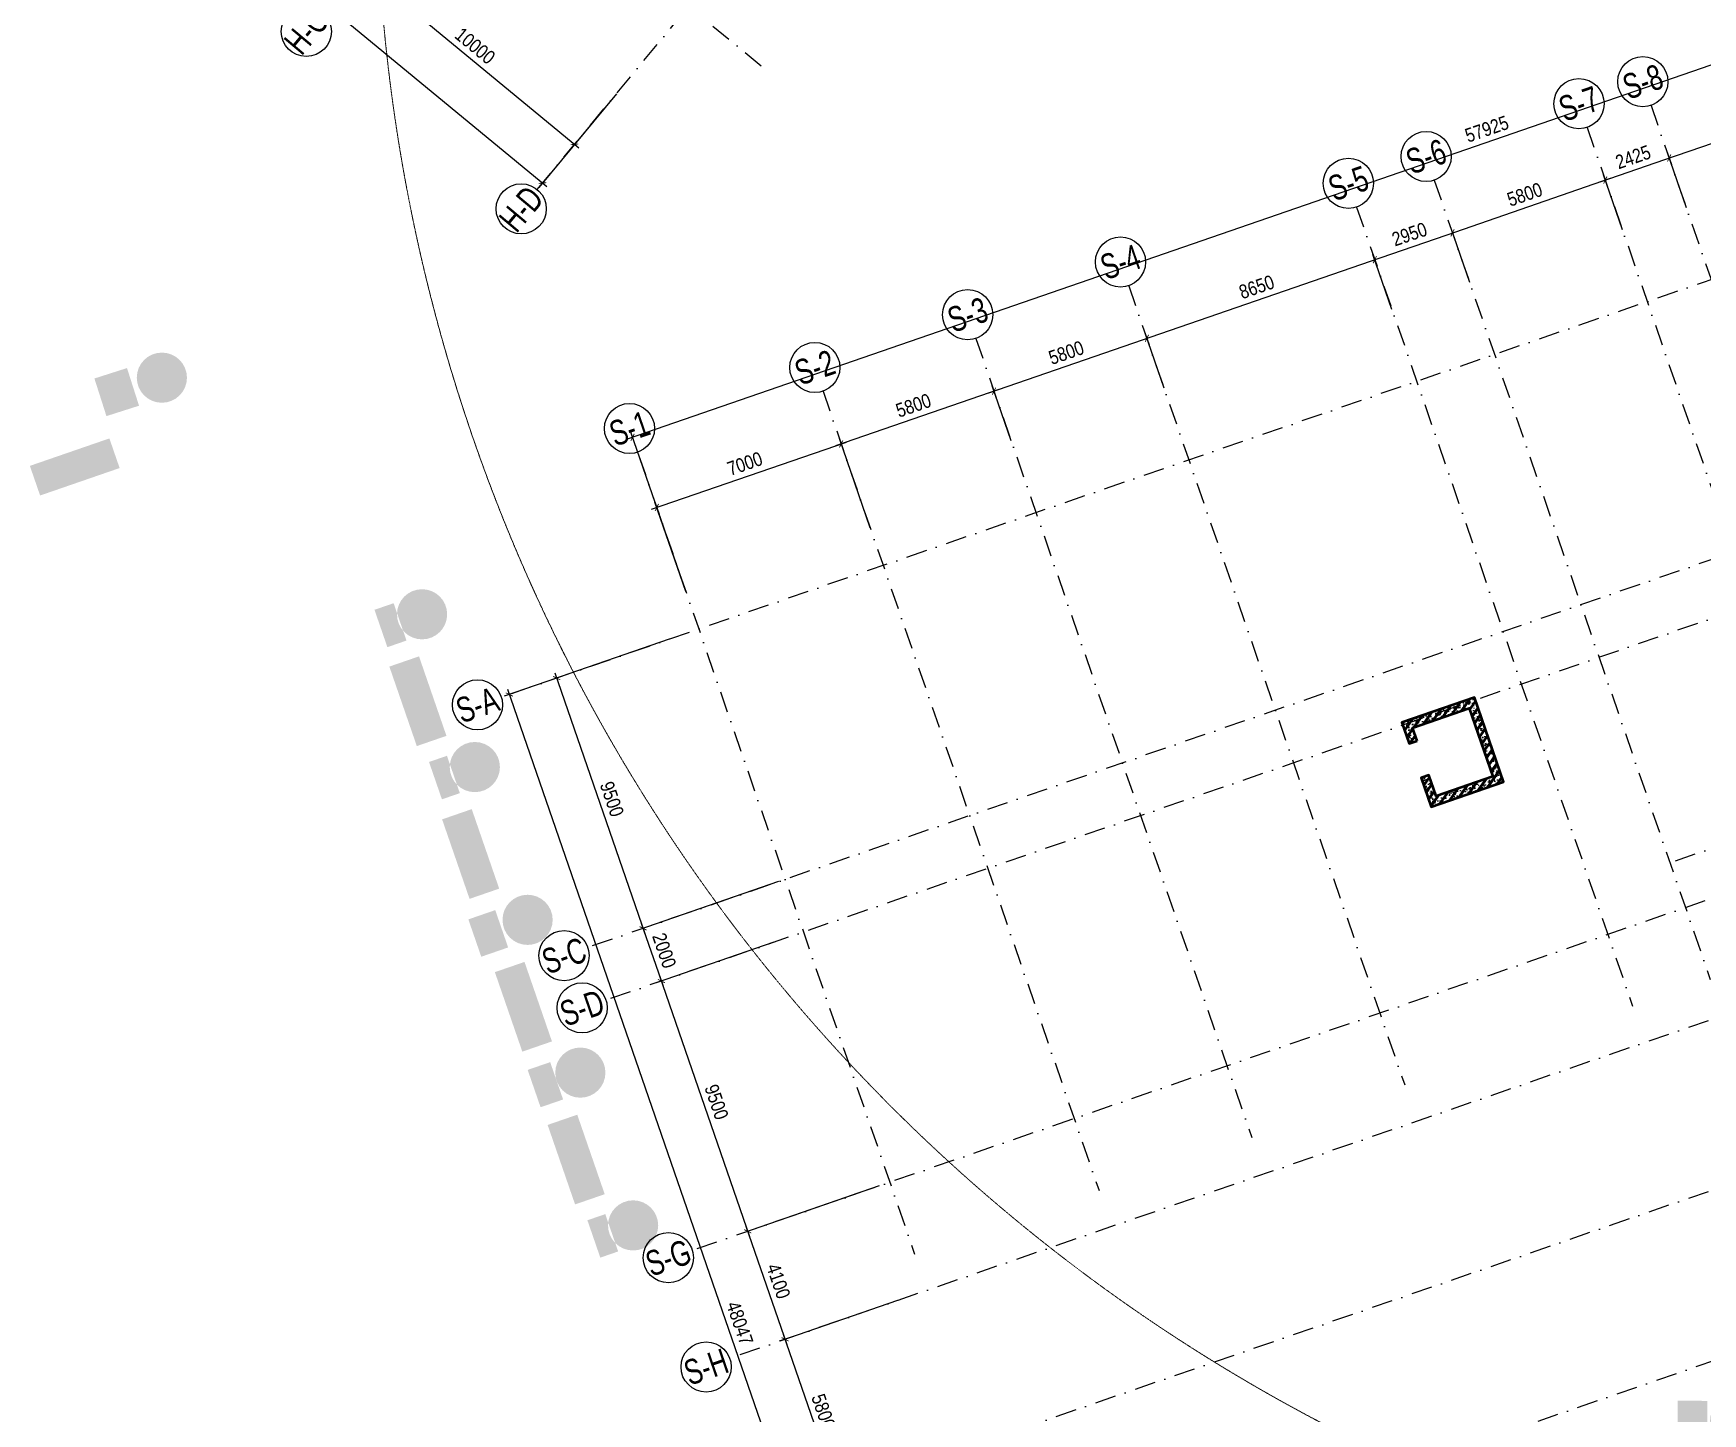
# Model space of a CAD drawing. Header units: millimetres. Extents: x -185400 to 12385, y -14070 to 168686.
# Drawn here: x -130431 to -70547, y 13994 to 63525 of the extents above; entities that cross this region are included whole.
import ezdxf
from ezdxf.enums import TextEntityAlignment as Align

# ---------------------------------------------------------------- set-up
doc = ezdxf.new("R2010")
doc.units = ezdxf.units.MM
doc.header["$MEASUREMENT"] = 0
doc.linetypes.add('DASHDOT', pattern=[1, 0.5, -0.25, 0, -0.25])
doc.linetypes.add('HIDDEN', pattern=[0.375, 0.25, -0.125])
for name, color, linetype in [('$AUDIT-BAD-LAYER', 7, 'Continuous'), ('KT-Hatch', 251, 'Continuous'), ('KT-Kich thuoc', 9, 'Continuous'), ('KT-Luoi truc South Tower', 8, 'DASHDOT'), ('ST_MBDV Cot vach 220805$0$AUDIT_I_220805193045-1', 50, 'Continuous')]:
    doc.layers.add(name, color=color, linetype=linetype)
doc.layers.add('KT-Chi gioi XD', color=7, linetype='HIDDEN', true_color=0x0066cc)
doc.layers.add('ST_MBDV Cot vach 220805$0$KT-Net cot vach', color=6, linetype='Continuous', lineweight=50)
doc.styles.add('Arial Narrow', font='ARIALN.TTF')
doc.styles.add('ST_MBDV Cot vach 220805$0$HBA-Text', font='GOTHIC.TTF')
doc.dimstyles.new('ccu12-200', dxfattribs={"dimscale": 200, "dimtxt": 2.5, "dimasz": 1, "dimexe": 1, "dimexo": 2, "dimgap": 1, "dimtad": 1, "dimdec": 0, "dimdsep": 46, "dimtxsty": 'Arial Narrow', "dimblk": 'ARCHTICK', "dimcen": -1, "dimdle": 1, "dimclrd": 256, "dimclre": 256, "dimclrt": 3, "dimadec": 0, "dimazin": 2, "dimtfac": 0.1, "dimtdec": 0, "dimtmove": 0, "dimatfit": 1, "dimldrblk": 'ARCHTICK', "dimfxl": 1, "dimtvp": 0.833333, "dimtolj": 1, "dimtzin": 12, "dimarcsym": 0})

# ---------------------------------------------------------------- blocks, each defined once
blk = doc.blocks.new('_ARCHTICK')
at = {"color": 0, "linetype": 'ByBlock', "const_width": 0.15}
blk.add_lwpolyline([(-0.5, -0.5), (0.5, 0.5)], dxfattribs=at)
blk = doc.blocks.new('*D125')
at = {"layer": 'Defpoints', "color": 0, "transparency": 16777216}
for p in [(-107244, 41911, 0), (-103322, 33214, 0), (-108556, 31407)]:
    blk.add_point(p, dxfattribs=at)
at = {"layer": 'KT-Kich thuoc', "lineweight": -2, "transparency": 16777216}
for p, q in [((-107622, 41780), (-111846, 40322)), ((-111722, 40576), (-108491, 31218)), ((-103700, 33084), (-108746, 31342))]:
    blk.add_line(p, q, dxfattribs=at)
at = {"layer": 'KT-Kich thuoc', "lineweight": -2, "transparency": 16777216, "xscale": 200, "yscale": 200, "zscale": 200}
for p, rotation in [((-111657, 40387), 109.0471379636342), ((-108556, 31407), 289.0471379636342)]:
    blk.add_blockref('_ARCHTICK', p, dxfattribs=dict(at, rotation=rotation))
at = {"layer": 'KT-Kich thuoc', "color": 3, "transparency": 16777216, "insert": (-109676, 36046), "char_height": 500, "attachment_point": 5, "rotation": 289.04714, "style": 'Arial Narrow'}
blk.add_mtext('\\A1;9500', dxfattribs=at)
blk = doc.blocks.new('*D126')
at = {"layer": 'Defpoints', "color": 0, "transparency": 16777216}
for p in [(-103491, 31041, 0), (-99707, 22296), (-104803, 20537)]:
    blk.add_point(p, dxfattribs=at)
at = {"layer": 'KT-Kich thuoc', "lineweight": -2, "transparency": 16777216}
for p, q in [((-103869, 30910), (-108093, 29452)), ((-107969, 29706), (-104738, 20348)), ((-100085, 22166), (-104993, 20472))]:
    blk.add_line(p, q, dxfattribs=at)
at = {"layer": 'KT-Kich thuoc', "lineweight": -2, "transparency": 16777216, "xscale": 200, "yscale": 200, "zscale": 200}
for p, rotation in [((-107904, 29517), 109.0471379636342), ((-104803, 20537), 289.0471379636342)]:
    blk.add_blockref('_ARCHTICK', p, dxfattribs=dict(at, rotation=rotation))
at = {"layer": 'KT-Kich thuoc', "color": 3, "transparency": 16777216, "insert": (-105923, 25176), "char_height": 500, "attachment_point": 5, "rotation": 289.04714, "style": 'Arial Narrow'}
blk.add_mtext('\\A1;9500', dxfattribs=at)
blk = doc.blocks.new('*D127')
at = {"layer": 'Defpoints', "color": 0, "transparency": 16777216}
for p in [(-104143, 32931, 0), (-103491, 31041, 0), (-107904, 29517)]:
    blk.add_point(p, dxfattribs=at)
at = {"layer": 'KT-Kich thuoc', "lineweight": -2, "transparency": 16777216}
for p, q in [((-104522, 32800), (-108746, 31342)), ((-108622, 31596), (-107839, 29328)), ((-103869, 30910), (-108093, 29452))]:
    blk.add_line(p, q, dxfattribs=at)
at = {"layer": 'KT-Kich thuoc', "lineweight": -2, "transparency": 16777216, "xscale": 200, "yscale": 200, "zscale": 200}
for p, rotation in [((-108557, 31407), 109.0471379636342), ((-107904, 29517), 289.0471379636342)]:
    blk.add_blockref('_ARCHTICK', p, dxfattribs=dict(at, rotation=rotation))
at = {"layer": 'KT-Kich thuoc', "color": 3, "transparency": 16777216, "insert": (-107800, 30611), "char_height": 500, "attachment_point": 5, "rotation": 289.04714, "style": 'Arial Narrow'}
blk.add_mtext('\\A1;2000', dxfattribs=at)
blk = doc.blocks.new('ST_MBDV Cot vach 220805$0$GRID-SYM-flat-103')
at = {"layer": 'ST_MBDV Cot vach 220805$0$AUDIT_I_220805193045-1'}
blk.add_circle((0, 0, 0), 900, dxfattribs=at)
at = {"layer": 'ST_MBDV Cot vach 220805$0$AUDIT_I_220805193045-1', "style": 'ST_MBDV Cot vach 220805$0$HBA-Text'}
blk.add_attdef('GRID', text='', height=900, rotation=19.04714, dxfattribs=at).set_placement((0, 0, 0), align=Align.MIDDLE_CENTER)
blk = doc.blocks.new('*D133')
at = {"layer": 'Defpoints', "color": 0, "transparency": 16777216}
for p in [(-110864, 40661, 0), (-91942, -3636), (-97678, -5616)]:
    blk.add_point(p, dxfattribs=at)
at = {"layer": 'KT-Kich thuoc', "lineweight": -2, "transparency": 16777216}
for p, q in [((-111242, 40531), (-113547, 39735)), ((-113424, 39989), (-97613, -5805)), ((-92320, -3766), (-97868, -5681))]:
    blk.add_line(p, q, dxfattribs=at)
at = {"layer": 'KT-Kich thuoc', "lineweight": -2, "transparency": 16777216, "xscale": 200, "yscale": 200, "zscale": 200}
for p, rotation in [((-113358, 39800), 109.0471379636342), ((-97678, -5616), 289.0471379636342)]:
    blk.add_blockref('_ARCHTICK', p, dxfattribs=dict(at, rotation=rotation))
at = {"layer": 'KT-Kich thuoc', "color": 3, "transparency": 16777216, "insert": (-105088, 17240), "char_height": 500, "attachment_point": 5, "rotation": 289.04714, "style": 'Arial Narrow'}
blk.add_mtext('\\A1;48047', dxfattribs=at)
blk = doc.blocks.new('*D134')
at = {"layer": 'Defpoints', "color": 0, "transparency": 16777216}
for p in [(-100390, 22061, 0), (-99052, 18185, 0), (-103465, 16661)]:
    blk.add_point(p, dxfattribs=at)
at = {"layer": 'KT-Kich thuoc', "lineweight": -2, "transparency": 16777216}
for p, q in [((-100769, 21930), (-104993, 20472)), ((-104869, 20726), (-103400, 16472)), ((-99431, 18054), (-103655, 16596))]:
    blk.add_line(p, q, dxfattribs=at)
at = {"layer": 'KT-Kich thuoc', "lineweight": -2, "transparency": 16777216, "xscale": 200, "yscale": 200, "zscale": 200}
for p, rotation in [((-104803, 20537), 109.0471379636342), ((-103465, 16661), 289.0471379636342)]:
    blk.add_blockref('_ARCHTICK', p, dxfattribs=dict(at, rotation=rotation))
at = {"layer": 'KT-Kich thuoc', "color": 3, "transparency": 16777216, "insert": (-103704, 18748), "char_height": 500, "attachment_point": 5, "rotation": 289.04714, "style": 'Arial Narrow'}
blk.add_mtext('\\A1;4100', dxfattribs=at)
blk = doc.blocks.new('*D135')
at = {"layer": 'Defpoints', "color": 0, "transparency": 16777216}
for p in [(-99052, 18185, 0), (-97162, 12702, 0), (-101573, 11179)]:
    blk.add_point(p, dxfattribs=at)
at = {"layer": 'KT-Kich thuoc', "lineweight": -2, "transparency": 16777216}
for p, q in [((-99431, 18055), (-103655, 16596)), ((-103531, 16851), (-101507, 10990)), ((-97540, 12571), (-101762, 11114))]:
    blk.add_line(p, q, dxfattribs=at)
at = {"layer": 'KT-Kich thuoc', "lineweight": -2, "transparency": 16777216, "xscale": 200, "yscale": 200, "zscale": 200}
for p, rotation in [((-103466, 16662), 109.0471379636342), ((-101573, 11179), 289.0471379636342)]:
    blk.add_blockref('_ARCHTICK', p, dxfattribs=dict(at, rotation=rotation))
at = {"layer": 'KT-Kich thuoc', "color": 3, "transparency": 16777216, "insert": (-102089, 14069), "char_height": 500, "attachment_point": 5, "rotation": 289.04714, "style": 'Arial Narrow'}
blk.add_mtext('\\A1;5800', dxfattribs=at)
blk = doc.blocks.new('*D140')
at = {"layer": 'Defpoints', "color": 0, "transparency": 16777216}
for p in [(-52359, 62652), (-108936, 49029), (-107112, 43748, 0)]:
    blk.add_point(p, dxfattribs=at)
at = {"layer": 'KT-Kich thuoc', "lineweight": -2, "transparency": 16777216}
for p, q in [((-53994, 67999), (-109125, 48964)), ((-52489, 63030), (-54248, 68123)), ((-107243, 44126), (-109001, 49218))]:
    blk.add_line(p, q, dxfattribs=at)
at = {"layer": 'KT-Kich thuoc', "lineweight": -2, "transparency": 16777216, "xscale": 200, "yscale": 200, "zscale": 200}
for p, rotation in [((-54183, 67933), 19.04771637789532), ((-108936, 49029), 199.0477163778953)]:
    blk.add_blockref('_ARCHTICK', p, dxfattribs=dict(at, rotation=rotation))
at = {"layer": 'KT-Kich thuoc', "color": 3, "transparency": 16777216, "insert": (-78288, 60092), "char_height": 500, "attachment_point": 5, "rotation": 19.04772, "style": 'Arial Narrow'}
blk.add_mtext('\\A1;57925', dxfattribs=at)
blk = doc.blocks.new('*D141')
at = {"layer": 'Defpoints', "color": 0, "transparency": 16777216}
for p in [(-101450, 48795), (-100280, 45407), (-106897, 43123)]:
    blk.add_point(p, dxfattribs=at)
at = {"layer": 'KT-Kich thuoc', "lineweight": -2, "transparency": 16777216}
for p, q in [((-108255, 46446), (-101261, 48860)), ((-100410, 45785), (-101515, 48984)), ((-107027, 43501), (-108132, 46700))]:
    blk.add_line(p, q, dxfattribs=at)
at = {"layer": 'KT-Kich thuoc', "lineweight": -2, "transparency": 16777216, "xscale": 200, "yscale": 200, "zscale": 200}
for p, rotation in [((-101450, 48795), 19.04713796496646), ((-108066, 46511), 199.0471379649665)]:
    blk.add_blockref('_ARCHTICK', p, dxfattribs=dict(at, rotation=rotation))
at = {"layer": 'KT-Kich thuoc', "color": 3, "transparency": 16777216, "insert": (-104907, 48083), "char_height": 500, "attachment_point": 5, "rotation": 19.04714, "style": 'Arial Narrow'}
blk.add_mtext('\\A1;7000', dxfattribs=at)
blk = doc.blocks.new('*D142')
at = {"layer": 'Defpoints', "color": 0, "transparency": 16777216}
for p in [(-95967, 50688), (-95220, 48523), (-100280, 45407)]:
    blk.add_point(p, dxfattribs=at)
at = {"layer": 'KT-Kich thuoc', "lineweight": -2, "transparency": 16777216}
for p, q in [((-101639, 48730), (-95778, 50753)), ((-95350, 48901), (-96033, 50877)), ((-100410, 45785), (-101515, 48984))]:
    blk.add_line(p, q, dxfattribs=at)
at = {"layer": 'KT-Kich thuoc', "lineweight": -2, "transparency": 16777216, "xscale": 200, "yscale": 200, "zscale": 200}
for p, rotation in [((-95967, 50688), 19.04713796496646), ((-101450, 48795), 199.0471379649665)]:
    blk.add_blockref('_ARCHTICK', p, dxfattribs=dict(at, rotation=rotation))
at = {"layer": 'KT-Kich thuoc', "color": 3, "transparency": 16777216, "insert": (-98857, 50172), "char_height": 500, "attachment_point": 5, "rotation": 19.04714, "style": 'Arial Narrow'}
blk.add_mtext('\\A1;5800', dxfattribs=at)
blk = doc.blocks.new('*D143')
at = {"layer": 'Defpoints', "color": 0, "transparency": 16777216}
for p in [(-90485, 52581), (-89737, 50415), (-95220, 48523)]:
    blk.add_point(p, dxfattribs=at)
at = {"layer": 'KT-Kich thuoc', "lineweight": -2, "transparency": 16777216}
for p, q in [((-89868, 50794), (-90550, 52770)), ((-96156, 50623), (-90296, 52646)), ((-95350, 48901), (-96033, 50877))]:
    blk.add_line(p, q, dxfattribs=at)
at = {"layer": 'KT-Kich thuoc', "lineweight": -2, "transparency": 16777216, "xscale": 200, "yscale": 200, "zscale": 200}
for p, rotation in [((-90485, 52581), 19.04713796496646), ((-95967, 50688), 199.0471379649665)]:
    blk.add_blockref('_ARCHTICK', p, dxfattribs=dict(at, rotation=rotation))
at = {"layer": 'KT-Kich thuoc', "color": 3, "transparency": 16777216, "insert": (-93375, 52065), "char_height": 500, "attachment_point": 5, "rotation": 19.04714, "style": 'Arial Narrow'}
blk.add_mtext('\\A1;5800', dxfattribs=at)
blk = doc.blocks.new('*D144')
at = {"layer": 'Defpoints', "color": 0, "transparency": 16777216}
for p in [(-82308, 55404), (-81561, 53238), (-89737, 50415)]:
    blk.add_point(p, dxfattribs=at)
at = {"layer": 'KT-Kich thuoc', "lineweight": -2, "transparency": 16777216}
for p, q in [((-90674, 52516), (-82119, 55469)), ((-81691, 53616), (-82374, 55593)), ((-89868, 50794), (-90550, 52770))]:
    blk.add_line(p, q, dxfattribs=at)
at = {"layer": 'KT-Kich thuoc', "lineweight": -2, "transparency": 16777216, "xscale": 200, "yscale": 200, "zscale": 200}
for p, rotation in [((-82308, 55404), 19.04713796496646), ((-90485, 52581), 199.0471379649665)]:
    blk.add_blockref('_ARCHTICK', p, dxfattribs=dict(at, rotation=rotation))
at = {"layer": 'KT-Kich thuoc', "color": 3, "transparency": 16777216, "insert": (-86545, 54423), "char_height": 500, "attachment_point": 5, "rotation": 19.04714, "style": 'Arial Narrow'}
blk.add_mtext('\\A1;8650', dxfattribs=at)
blk = doc.blocks.new('*D145')
at = {"layer": 'Defpoints', "color": 0, "transparency": 16777216}
for p in [(-79520, 56366), (-78772, 54201), (-81561, 53238)]:
    blk.add_point(p, dxfattribs=at)
at = {"layer": 'KT-Kich thuoc', "lineweight": -2, "transparency": 16777216}
for p, q in [((-82497, 55338), (-79331, 56432)), ((-78903, 54579), (-79585, 56556)), ((-81691, 53616), (-82374, 55593))]:
    blk.add_line(p, q, dxfattribs=at)
at = {"layer": 'KT-Kich thuoc', "lineweight": -2, "transparency": 16777216, "xscale": 200, "yscale": 200, "zscale": 200}
for p, rotation in [((-79520, 56366), 19.04713796496646), ((-82308, 55404), 199.0471379649665)]:
    blk.add_blockref('_ARCHTICK', p, dxfattribs=dict(at, rotation=rotation))
at = {"layer": 'KT-Kich thuoc', "color": 3, "transparency": 16777216, "insert": (-81063, 56315), "char_height": 500, "attachment_point": 5, "rotation": 19.04714, "style": 'Arial Narrow'}
blk.add_mtext('\\A1;2950', dxfattribs=at)
blk = doc.blocks.new('*D146')
at = {"layer": 'Defpoints', "color": 0, "transparency": 16777216}
for p in [(-74037, 58259), (-73290, 56094), (-78772, 54201)]:
    blk.add_point(p, dxfattribs=at)
at = {"layer": 'KT-Kich thuoc', "lineweight": -2, "transparency": 16777216}
for p, q in [((-79709, 56301), (-73848, 58325)), ((-73420, 56472), (-74103, 58448)), ((-78903, 54579), (-79585, 56556))]:
    blk.add_line(p, q, dxfattribs=at)
at = {"layer": 'KT-Kich thuoc', "lineweight": -2, "transparency": 16777216, "xscale": 200, "yscale": 200, "zscale": 200}
for p, rotation in [((-74037, 58259), 19.04713796496646), ((-79520, 56366), 199.0471379649665)]:
    blk.add_blockref('_ARCHTICK', p, dxfattribs=dict(at, rotation=rotation))
at = {"layer": 'KT-Kich thuoc', "color": 3, "transparency": 16777216, "insert": (-76927, 57743), "char_height": 500, "attachment_point": 5, "rotation": 19.04714, "style": 'Arial Narrow'}
blk.add_mtext('\\A1;5800', dxfattribs=at)
blk = doc.blocks.new('*D147')
at = {"layer": 'Defpoints', "color": 0, "transparency": 16777216}
for p in [(-71745, 59051), (-70998, 56885), (-73290, 56094)]:
    blk.add_point(p, dxfattribs=at)
at = {"layer": 'KT-Kich thuoc', "lineweight": -2, "transparency": 16777216}
for p, q in [((-74226, 58194), (-71556, 59116)), ((-71128, 57263), (-71810, 59240)), ((-73420, 56472), (-74103, 58448))]:
    blk.add_line(p, q, dxfattribs=at)
at = {"layer": 'KT-Kich thuoc', "lineweight": -2, "transparency": 16777216, "xscale": 200, "yscale": 200, "zscale": 200}
for p, rotation in [((-71745, 59051), 19.04713796496646), ((-74037, 58259), 199.0471379649665)]:
    blk.add_blockref('_ARCHTICK', p, dxfattribs=dict(at, rotation=rotation))
at = {"layer": 'KT-Kich thuoc', "color": 3, "transparency": 16777216, "insert": (-73040, 59085), "char_height": 500, "attachment_point": 5, "rotation": 19.04714, "style": 'Arial Narrow'}
blk.add_mtext('\\A1;2425', dxfattribs=at)
blk = doc.blocks.new('*D148')
at = {"layer": 'Defpoints', "color": 0, "transparency": 16777216}
for p in [(-62765, 62151), (-62018, 59985), (-70998, 56885)]:
    blk.add_point(p, dxfattribs=at)
at = {"layer": 'KT-Kich thuoc', "lineweight": -2, "transparency": 16777216}
for p, q in [((-62148, 60364), (-62831, 62340)), ((-71934, 58985), (-62576, 62216)), ((-71128, 57263), (-71810, 59240))]:
    blk.add_line(p, q, dxfattribs=at)
at = {"layer": 'KT-Kich thuoc', "lineweight": -2, "transparency": 16777216, "xscale": 200, "yscale": 200, "zscale": 200}
for p, rotation in [((-62765, 62151), 19.04713796496646), ((-71745, 59051), 199.0471379649665)]:
    blk.add_blockref('_ARCHTICK', p, dxfattribs=dict(at, rotation=rotation))
at = {"layer": 'KT-Kich thuoc', "color": 3, "transparency": 16777216, "insert": (-67404, 61031), "char_height": 500, "attachment_point": 5, "rotation": 19.04714, "style": 'Arial Narrow'}
blk.add_mtext('\\A1;9500', dxfattribs=at)
blk = doc.blocks.new('*D96')
at = {"layer": 'Defpoints', "color": 0, "transparency": 16777216}
for p in [(-116973, 68037), (-109262, 61669), (-111019, 59542)]:
    blk.add_point(p, dxfattribs=at)
at = {"layer": 'KT-Kich thuoc', "lineweight": -2, "transparency": 16777216}
for p, q in [((-117228, 67728), (-118857, 65755)), ((-118884, 66037), (-110865, 59414)), ((-109517, 61360), (-111147, 59387))]:
    blk.add_line(p, q, dxfattribs=at)
at = {"layer": 'KT-Kich thuoc', "lineweight": -2, "transparency": 16777216, "xscale": 200, "yscale": 200, "zscale": 200}
for p, rotation in [((-118730, 65909), 140.4488267454906), ((-111019, 59542), 320.4488267454906)]:
    blk.add_blockref('_ARCHTICK', p, dxfattribs=dict(at, rotation=rotation))
at = {"layer": 'KT-Kich thuoc', "color": 3, "transparency": 16777216, "insert": (-114585, 63076), "char_height": 500, "attachment_point": 5, "rotation": 320.44883, "style": 'Arial Narrow'}
blk.add_mtext('\\A1;10000', dxfattribs=at)
blk = doc.blocks.new('*D121')
at = {"layer": 'Defpoints', "color": 0, "transparency": 16777216}
for p in [(-126226, 75678), (-109262, 61669), (-112165, 58154)]:
    blk.add_point(p, dxfattribs=at)
at = {"layer": 'KT-Kich thuoc', "lineweight": -2, "transparency": 16777216}
for p, q in [((-126480, 75369), (-129256, 72008)), ((-129283, 72290), (-112011, 58026)), ((-109517, 61360), (-112293, 57999))]:
    blk.add_line(p, q, dxfattribs=at)
at = {"layer": 'KT-Kich thuoc', "lineweight": -2, "transparency": 16777216, "xscale": 200, "yscale": 200, "zscale": 200}
for p, rotation in [((-129129, 72163), 140.4488267378724), ((-112165, 58154), 320.4488267378724)]:
    blk.add_blockref('_ARCHTICK', p, dxfattribs=dict(at, rotation=rotation))
at = {"layer": 'KT-Kich thuoc', "color": 3, "transparency": 16777216, "insert": (-120357, 65509), "char_height": 500, "attachment_point": 5, "rotation": 320.44883, "style": 'Arial Narrow'}
blk.add_mtext('\\A1;22000', dxfattribs=at)
blk = doc.blocks.new('Asix South Tower')
at = {"layer": 'KT-Luoi truc South Tower', "ltscale": 1500}
for p, q in [((-45928.1, 63080), (-113358.3, 39799.9)), ((-72397.8, 60940.8), (-54303.1, 8530.3)), ((-74690, 60149.4), (-64788, 31468.5)), ((-80172.4, 58256.6), (-70270.4, 29575.7)), ((-82960.9, 57293.9), (-73058.9, 28613)), ((-91137.3, 54471), (-81235.3, 25790.1)), ((-96619.8, 52578.2), (-86717.8, 23897.3)), ((-102102.2, 50685.3), (-92200.2, 22004.5)), ((-108719, 48400.9), (-98817, 19720.1)), ((-67132.6, 45709), (-110541.5, 30722.1)), ((-39629.6, 44836.7), (-71714.8, 33759.3)), ((-66479.9, 43818.5), (-109888.9, 28831.6)), ((-37736.8, 39354.3), (-105450.5, 15976.2)), ((-63379.6, 34838.6), (-106788.6, 19851.7)), ((-37735.1, 33218.9), (-103274.2, 10591.7)), ((-47391.3, 23749.2), (-101381.4, 5109.2))]:
    blk.add_line(p, q, dxfattribs=at)
at = {"layer": 'KT-Kich thuoc'}
ref = blk.add_blockref('ST_MBDV Cot vach 220805$0$GRID-SYM-flat-103', (-72691.5, 61791.5), dxfattribs=at)
ref.add_attrib('GRID', 'S-8', dxfattribs={"layer": 'ST_MBDV Cot vach 220805$0$AUDIT_I_220805193045-1', "height": 900, "rotation": 19, "style": 'ST_MBDV Cot vach 220805$0$HBA-Text', "width": 0.75}).set_placement((-72691.5, 61791.5, 0), align=Align.MIDDLE_CENTER)
ref = blk.add_blockref('ST_MBDV Cot vach 220805$0$GRID-SYM-flat-103', (-74983.7, 61000.1), dxfattribs=at)
ref.add_attrib('GRID', 'S-7', dxfattribs={"layer": 'ST_MBDV Cot vach 220805$0$AUDIT_I_220805193045-1', "height": 900, "rotation": 19, "style": 'ST_MBDV Cot vach 220805$0$HBA-Text', "width": 0.75}).set_placement((-74983.7, 61000.1, 0), align=Align.MIDDLE_CENTER)
ref = blk.add_blockref('ST_MBDV Cot vach 220805$0$GRID-SYM-flat-103', (-80466.2, 59107.3), dxfattribs=at)
ref.add_attrib('GRID', 'S-6', dxfattribs={"layer": 'ST_MBDV Cot vach 220805$0$AUDIT_I_220805193045-1', "height": 900, "rotation": 19, "style": 'ST_MBDV Cot vach 220805$0$HBA-Text', "width": 0.75}).set_placement((-80466.2, 59107.3, 0), align=Align.MIDDLE_CENTER)
ref = blk.add_blockref('ST_MBDV Cot vach 220805$0$GRID-SYM-flat-103', (-83254.6, 58144.6), dxfattribs=at)
ref.add_attrib('GRID', 'S-5', dxfattribs={"layer": 'ST_MBDV Cot vach 220805$0$AUDIT_I_220805193045-1', "height": 900, "rotation": 19, "style": 'ST_MBDV Cot vach 220805$0$HBA-Text', "width": 0.75}).set_placement((-83254.6, 58144.6, 0), align=Align.MIDDLE_CENTER)
ref = blk.add_blockref('ST_MBDV Cot vach 220805$0$GRID-SYM-flat-103', (-91431.1, 55321.7), dxfattribs=at)
ref.add_attrib('GRID', 'S-4', dxfattribs={"layer": 'ST_MBDV Cot vach 220805$0$AUDIT_I_220805193045-1', "height": 900, "rotation": 19, "style": 'ST_MBDV Cot vach 220805$0$HBA-Text', "width": 0.75}).set_placement((-91431.1, 55321.7, 0), align=Align.MIDDLE_CENTER)
ref = blk.add_blockref('ST_MBDV Cot vach 220805$0$GRID-SYM-flat-103', (-96913.5, 53428.9), dxfattribs=at)
ref.add_attrib('GRID', 'S-3', dxfattribs={"layer": 'ST_MBDV Cot vach 220805$0$AUDIT_I_220805193045-1', "height": 900, "rotation": 19, "style": 'ST_MBDV Cot vach 220805$0$HBA-Text', "width": 0.75}).set_placement((-96913.5, 53428.9, 0), align=Align.MIDDLE_CENTER)
ref = blk.add_blockref('ST_MBDV Cot vach 220805$0$GRID-SYM-flat-103', (-102396, 51536.1), dxfattribs=at)
ref.add_attrib('GRID', 'S-2', dxfattribs={"layer": 'ST_MBDV Cot vach 220805$0$AUDIT_I_220805193045-1', "height": 900, "rotation": 19.047138, "style": 'ST_MBDV Cot vach 220805$0$HBA-Text', "width": 0.75}).set_placement((-102396, 51536.1, 0), align=Align.MIDDLE_CENTER)
ref = blk.add_blockref('ST_MBDV Cot vach 220805$0$GRID-SYM-flat-103', (-109045.2, 49346.2), dxfattribs=at)
ref.add_attrib('GRID', 'S-1', dxfattribs={"layer": 'ST_MBDV Cot vach 220805$0$AUDIT_I_220805193045-1', "height": 900, "rotation": 19, "style": 'ST_MBDV Cot vach 220805$0$HBA-Text', "width": 0.75}).set_placement((-109045.2, 49346.2, 0), align=Align.MIDDLE_CENTER)
ref = blk.add_blockref('ST_MBDV Cot vach 220805$0$GRID-SYM-flat-103', (-114499.2, 39428.2), dxfattribs=at)
ref.add_attrib('GRID', 'S-A', dxfattribs={"layer": 'ST_MBDV Cot vach 220805$0$AUDIT_I_220805193045-1', "height": 900, "rotation": 19, "style": 'ST_MBDV Cot vach 220805$0$HBA-Text', "width": 0.75}).set_placement((-114499.2, 39428.2, 0), align=Align.MIDDLE_CENTER)
ref = blk.add_blockref('ST_MBDV Cot vach 220805$0$GRID-SYM-flat-103', (-111392.3, 30428.4, 0), dxfattribs=at)
ref.add_attrib('GRID', 'S-C', dxfattribs={"layer": 'ST_MBDV Cot vach 220805$0$AUDIT_I_220805193045-1', "height": 900, "rotation": 19, "style": 'ST_MBDV Cot vach 220805$0$HBA-Text', "width": 0.75}).set_placement((-111392.3, 30428.4, 0), align=Align.MIDDLE_CENTER)
ref = blk.add_blockref('ST_MBDV Cot vach 220805$0$GRID-SYM-flat-103', (-110745.1, 28554.5, 0), dxfattribs=at)
ref.add_attrib('GRID', 'S-D', dxfattribs={"layer": 'ST_MBDV Cot vach 220805$0$AUDIT_I_220805193045-1', "height": 900, "rotation": 19, "style": 'ST_MBDV Cot vach 220805$0$HBA-Text', "width": 0.75}).set_placement((-110745.1, 28554.5, 0), align=Align.MIDDLE_CENTER)
ref = blk.add_blockref('ST_MBDV Cot vach 220805$0$GRID-SYM-flat-103', (-107650.1, 19589.9, 0), dxfattribs=at)
ref.add_attrib('GRID', 'S-G', dxfattribs={"layer": 'ST_MBDV Cot vach 220805$0$AUDIT_I_220805193045-1', "height": 900, "rotation": 19, "style": 'ST_MBDV Cot vach 220805$0$HBA-Text', "width": 0.75}).set_placement((-107650.1, 19589.9, 0), align=Align.MIDDLE_CENTER)
ref = blk.add_blockref('ST_MBDV Cot vach 220805$0$GRID-SYM-flat-103', (-106297, 15670.3, 0), dxfattribs=at)
ref.add_attrib('GRID', 'S-H', dxfattribs={"layer": 'ST_MBDV Cot vach 220805$0$AUDIT_I_220805193045-1', "height": 900, "rotation": 19, "style": 'ST_MBDV Cot vach 220805$0$HBA-Text', "width": 0.75}).set_placement((-106297, 15670.3, 0), align=Align.MIDDLE_CENTER)
dim = blk.add_linear_dim(base=(-108935.8, 49029.4), p1=(-52359, 62651.6), p2=(-107112.2, 43747.5, 0), angle=199.047716, dimstyle='ccu12-200', dxfattribs=at)
dim.commit()
dim.dimension.update_dxf_attribs({"geometry": '*D140', "text_midpoint": (-78139.5, 59662.1), "dimtype": 129})
for base, p1, p2, angle, picture, middle in [((-62765.3, 62150.9), (-70997.6, 56885.2), (-62017.7, 59985.5), 19.047138, '*D148', (-67403.8, 61031.1)), ((-71745.2, 59050.6), (-73289.8, 56093.8), (-70997.6, 56885.2), 19.047138, '*D147', (-73039.9, 59085.3)), ((-74037.4, 58259.3), (-78772.3, 54201), (-73289.8, 56093.8), 19.047138, '*D146', (-76927.2, 57743.2)), ((-79519.9, 56366.5), (-81560.8, 53238.3), (-78772.3, 54201), 19.047138, '*D145', (-81062.7, 56315.5)), ((-82308.4, 55403.7), (-89737.2, 50415.4), (-81560.8, 53238.3), 19.047138, '*D144', (-86545.2, 54422.6)), ((-90484.8, 52580.8), (-95219.6, 48522.6), (-89737.2, 50415.4), 19.047138, '*D143', (-93374.6, 52064.8)), ((-95967.2, 50688), (-100279.9, 45407), (-95219.6, 48522.6), 19.047138, '*D142', (-98857, 50172)), ((-101449.7, 48795.2), (-106896.7, 43122.6), (-100279.9, 45407), 19.047138, '*D141', (-104906.6, 48083.4)), ((-108556.5, 31407.3), (-107243.8, 41910.9, 0), (-103322.2, 33214.4, 0), 109.047138, '*D125', (-109676.3, 36045.9)), ((-97678.5, -5616.2), (-110863.9, 40661.1, 0), (-91942.1, -3635.7), 109.047138, '*D133', (-105088, 17240.5)), ((-107903.8, 29516.9), (-104143.5, 32931, 0), (-103490.8, 31040.5, 0), 109.047138, '*D127', (-107799.8, 30610.8)), ((-104803.5, 20536.9), (-103490.8, 31040.5, 0), (-99707.3, 22296.4), 109.047138, '*D126', (-105923.3, 25175.5)), ((-103465.5, 16661.4), (-100390.5, 22060.5, 0), (-99052.4, 18185, 0), 109.047138, '*D134', (-103704.1, 18747.7)), ((-101572.7, 11179.1), (-99052.5, 18185.1, 0), (-97161.7, 12702, 0), 109.047138, '*D135', (-102088.8, 14068.9))]:
    dim = blk.add_linear_dim(base=base, p1=p1, p2=p2, angle=angle, dimstyle='ccu12-200', dxfattribs=at)
    dim.commit()
    dim.dimension.update_dxf_attribs({"geometry": picture, "text_midpoint": middle})

msp = doc.modelspace()

# ---------------------------------------------------------------- hatches: boundary and pattern name
at = {"layer": '$AUDIT-BAD-LAYER'}
h = msp.add_hatch(dxfattribs=at)
h.set_pattern_fill('ACET-2D-ANSI31', color=256)
h.set_pattern_definition([(45, (5.27543, -15.29099), (-0.08838834765, 0.08838834765), [])])
h.paths.add_polyline_path([(-152992, 35260.2), (-153807.4, 37623.5), (-155981.6, 36873.4), (-155166.3, 34510.1)], flags=0)
h.paths.add_polyline_path([(-153334.7, 37786.6), (-152519.4, 35423.3), (-150345.1, 36173.4), (-151160.5, 38536.7)], flags=16)
h.paths.add_polyline_path([(-81572.3, -12446.3), (-81581.4, -13864.1), (-80353.8, -13872.1), (-80344.7, -12454.2)])
edge = h.paths.add_edge_path()
edge.add_arc((-79262.8, -13170.1), 900, 0, 360)
h.paths.add_polyline_path([(-174845.3, 38775), (-174414.4, 37424.2), (-173542.7, 37702.3), (-173973.6, 39053.1)], flags=16)
edge = h.paths.add_edge_path(flags=16)
edge.add_arc((-172872, 38660.4), 900, 0, 360)
h.paths.add_polyline_path([(-110555.5, 20932.7), (-110092.7, 19592.4), (-109451.7, 19813.7), (-109914.4, 21154)])
edge = h.paths.add_edge_path()
edge.add_arc((-108915.8, 20748.7), 900, 0, 360)
h.paths.add_polyline_path([(-112698.4, 26328.8), (-112235.7, 24988.5), (-111427.9, 25267.4), (-111890.6, 26607.6)])
edge = h.paths.add_edge_path()
edge.add_arc((-110808.6, 26231.2), 900, 0, 360)
h.paths.add_polyline_path([(-138364.3, 646.7), (-137901.6, -693.6), (-137277.2, -478), (-137739.9, 862.3)])
edge = h.paths.add_edge_path()
edge.add_arc((-136749.6, 454.2), 900, 0, 360)
h.paths.add_polyline_path([(-143828.3, 15581.2), (-143365.6, 14240.9), (-142557.8, 14519.8), (-143020.5, 15860.1)], flags=16)
edge = h.paths.add_edge_path(flags=16)
edge.add_arc((-141938.5, 15483.7), 900, 0, 360)
h.paths.add_polyline_path([(-154331.1, 43985.8), (-153900.1, 42635), (-153193.7, 42860.4), (-153624.6, 44211.2)])
edge = h.paths.add_edge_path()
edge.add_arc((-152605.7, 43792.1), 900, 0, 360)
h.paths.add_polyline_path([(-157119.6, 43023.1), (-156688.6, 41672.3), (-155982.2, 41897.6), (-156413.1, 43248.5)])
edge = h.paths.add_edge_path()
edge.add_arc((-155394.1, 42829.4), 900, 0, 360)
h.paths.add_polyline_path([(-176260.9, 36414.6), (-175830, 35063.8), (-175123.5, 35289.1), (-175554.5, 36640)], flags=16)
edge = h.paths.add_edge_path(flags=16)
edge.add_arc((-174535.5, 36220.9), 900, 0, 360)
h.paths.add_polyline_path([(-148943.9, 45845.7), (-148513, 44494.9), (-147806.5, 44720.3), (-148237.5, 46071.1)])
edge = h.paths.add_edge_path()
edge.add_arc((-147218.5, 45652), 900, 0, 360)
h.paths.add_polyline_path([(-182878.4, 34129.9), (-182447.4, 32779.1), (-181741, 33004.5), (-182171.9, 34355.3)])
edge = h.paths.add_edge_path(flags=16)
edge.add_arc((-181153, 33936.2), 900, 0, 360)
h.paths.add_polyline_path([(-181416.8, 15649.5), (-180954.1, 14309.2), (-180038.6, 14625.3), (-180501.3, 15965.6)])
edge = h.paths.add_edge_path(flags=16)
edge.add_arc((-179365.4, 15607.7), 900, 0, 360)
h.paths.add_polyline_path([(-178647.3, 7922.9), (-178196.4, 6578.6), (-177335.4, 6867.3), (-177786.3, 8211.6)])
edge = h.paths.add_edge_path(flags=16)
edge.add_arc((-176682.2, 7834.1), 900, 0, 360)
h.paths.add_polyline_path([(-182226.9, 19020.1), (-181776.1, 17675.8), (-181056.4, 17917.1), (-181507.2, 19261.4)])
edge = h.paths.add_edge_path()
edge.add_arc((-180473.8, 18860.2), 900, 0, 360)
h.paths.add_polyline_path([(-165296, 40200.2), (-164865, 38849.4), (-164158.6, 39074.7), (-164589.5, 40425.6)], flags=16)
edge = h.paths.add_edge_path(flags=16)
edge.add_arc((-163570.6, 40006.5), 900, 0, 360)
h.paths.add_polyline_path([(-170778.5, 38307.4), (-170347.5, 36956.6), (-169641, 37181.9), (-170072, 38532.8)], flags=16)
edge = h.paths.add_edge_path(flags=16)
edge.add_arc((-169053, 38113.7), 900, 0, 360)
h.paths.add_polyline_path([(-185399.7, 27816.4), (-184948.8, 26472), (-184091.5, 26759.6), (-184542.3, 28103.9)])
edge = h.paths.add_edge_path()
edge.add_arc((-183440.1, 27725.8), 900, 0, 360)
h.paths.add_polyline_path([(-141685.3, 10185.2), (-141222.6, 8844.9), (-140581.6, 9066.2), (-141044.3, 10406.5)], flags=16)
edge = h.paths.add_edge_path(flags=16)
edge.add_arc((-140045.7, 10001.2), 900, 0, 360)
h.paths.add_polyline_path([(-139927.9, 4655.9), (-139465.2, 3315.7), (-138733.9, 3568.1), (-139196.6, 4908.4)])
edge = h.paths.add_edge_path()
edge.add_arc((-138152.8, 4518.8), 900, 0, 360)
h.paths.add_polyline_path([(-114826.3, 31730.1), (-114363.5, 30389.8), (-113399, 30722.8), (-113861.8, 32063.1)])
edge = h.paths.add_edge_path()
edge.add_arc((-112701.4, 31713.6), 900, 0, 360)
h.paths.add_polyline_path([(-116237.5, 37378.8), (-115774.8, 36038.5), (-115131.3, 36260.6), (-115594.1, 37600.9)], flags=16)
edge = h.paths.add_edge_path()
edge.add_arc((-114594.2, 37196.1), 900, 0, 360)
h.paths.add_polyline_path([(-118194.1, 42839.2), (-117731.4, 41498.9), (-117045.4, 41735.8), (-117508.1, 43076)], flags=17)
edge = h.paths.add_edge_path(flags=17)
edge.add_arc((-116487, 42678.6), 900, 0, 360)
h.paths.add_polyline_path([(-71490.6, -5057.2), (-71500.2, -6547.6), (-70504.9, -6554), (-70495.3, -5063.6)])
edge = h.paths.add_edge_path()
edge.add_arc((-69505.5, -5791.1), 900, 0, 360)
h.paths.add_polyline_path([(-71072.3, 2928.2), (-71081.4, 1510.3), (-70307, 1505.3), (-70297.8, 2923.2)])
edge = h.paths.add_edge_path()
edge.add_arc((-69442.5, 2208.7), 900, 0, 360)
h.paths.add_polyline_path([(-71255.6, 4929.4), (-71264.7, 3511.5), (-70360.5, 3505.7), (-70351.3, 4923.6)])
edge = h.paths.add_edge_path()
edge.add_arc((-69431.1, 4208.7), 900, 0, 360)
h.paths.add_polyline_path([(-71439.7, 14459), (-71448.9, 13041.1), (-70387.4, 13034.3), (-70378.3, 14452.1)])
edge = h.paths.add_edge_path()
edge.add_arc((-69379.5, 13736.7), 900, 0, 360)
h.paths.add_polyline_path([(-85732.4, -12422.6), (-85741.5, -13840.5), (-84513.9, -13848.4), (-84504.7, -12430.6)])
edge = h.paths.add_edge_path()
edge.add_arc((-83422.9, -13146.5), 900, 0, 360)
h.paths.add_polyline_path([(-91805.1, -12362.6), (-91814.3, -13780.5), (-90586.7, -13788.4), (-90577.5, -12370.5)])
edge = h.paths.add_edge_path()
edge.add_arc((-89495.7, -13086.5), 900, 0, 360)
h.paths.add_polyline_path([(-100505, -12306.5), (-100514.1, -13724.3), (-99286.5, -13732.3), (-99277.4, -12314.4)])
edge = h.paths.add_edge_path()
edge.add_arc((-98195.5, -13030.3), 900, 0, 360)
h.paths.add_polyline_path([(-109204.8, -12250.3), (-109213.9, -13668.2), (-107986.3, -13676.1), (-107977.2, -12258.2)])
edge = h.paths.add_edge_path()
edge.add_arc((-106895.3, -12974.2), 900, 0, 360)
h.paths.add_polyline_path([(-114985, -12212.8), (-114994.1, -13630.7), (-113766.5, -13638.7), (-113757.4, -12220.8)])
edge = h.paths.add_edge_path()
edge.add_arc((-112675.5, -12936.7), 900, 0, 360)
h.paths.add_polyline_path([(-128242, 51140.4), (-127810.3, 49789.8), (-126640.9, 50163.6), (-127072.6, 51514.2)])
edge = h.paths.add_edge_path()
edge.add_arc((-125821.9, 51169.6), 900, 0, 360)
h.paths.add_polyline_path([(-134132.3, 49194.7), (-133700.6, 47844.1), (-132531.2, 48217.9), (-132962.9, 49568.5)])
edge = h.paths.add_edge_path()
edge.add_arc((-131712.2, 49223.9), 900, 0, 360)
h.paths.add_polyline_path([(-136999.9, 48099), (-136568.3, 46748.4), (-135861.9, 46974.1), (-136293.6, 48324.7)])
edge = h.paths.add_edge_path()
edge.add_arc((-135274.4, 47906.2), 900, 0, 360)
h.paths.add_polyline_path([(-145979.8, 44998.7), (-145548.1, 43648.1), (-144841.8, 43873.8), (-145273.5, 45224.4)])
edge = h.paths.add_edge_path()
edge.add_arc((-144254.3, 44805.9), 900, 0, 360)
h.paths.add_polyline_path([(-120784.9, -12179.9), (-120794, -13597.8), (-119566.4, -13605.7), (-119557.3, -12187.9)])
edge = h.paths.add_edge_path()
edge.add_arc((-118475.4, -12903.8), 900, 0, 360)
h.paths.add_polyline_path([(-82516, -9113.7), (-82522.4, -10238.7), (-80147.4, -10252.2), (-80141, -9127.2)])
edge = h.paths.add_edge_path()
edge.add_line((-79107.3, 16601.5), (-79270.9, -12221.9))
edge = h.paths.add_edge_path()
edge.add_line((-83257.3, 16625), (-83420.8, -12198.4))
edge = h.paths.add_edge_path(flags=16)
edge.add_line((-172578.3, 37809.7), (-172195.6, 36701.1))
edge = h.paths.add_edge_path(flags=16)
edge.add_line((-172865.5, 35826.8), (-172195.6, 36701.1))
edge = h.paths.add_edge_path()
edge.add_line((-172865.5, 35826.8), (-163741.6, 9399.5))
h.paths.add_polyline_path([(-154920.9, 41367.3), (-154554.9, 40303.4), (-151701.2, 41285), (-152067.1, 42348.8)])
edge = h.paths.add_edge_path()
edge.add_line((-155100.4, 41978.7), (-145976.5, 15551.4))
h.paths.add_polyline_path([(-110919.3, 24721.3), (-111982.7, 24354.2), (-110997.8, 21501.6), (-109934.4, 21868.7)])
h.paths.add_polyline_path([(-112812.1, 30203.8), (-113875.5, 29836.7), (-112890.6, 26984), (-111827.2, 27351.2)])
edge = h.paths.add_edge_path()
edge.add_line((-143350.2, 33404.1), (-117337.7, 42384.8))
edge = h.paths.add_edge_path()
edge.add_line((-146829.5, 44834.2), (-137705.5, 18406.9))
edge = h.paths.add_edge_path()
edge.add_line((-180858.5, 33085.7), (-171734.5, 6658.5))
edge = h.paths.add_edge_path()
edge.add_line((-174241.8, 35370.2), (-165117.8, 8942.9))
h.paths.add_polyline_path([(-134407.7, 5133.6), (-135471.1, 4766.4), (-134486.3, 1913.8), (-133422.9, 2280.9)], flags=16)
h.paths.add_polyline_path([(-137948.6, 15389.5), (-139012, 15022.4), (-138027.1, 12169.8), (-136963.7, 12536.9)], flags=16)
edge = h.paths.add_edge_path()
edge.add_line((-135898.8, 747.9), (-118363.6, 6801.9))
edge = h.paths.add_edge_path()
edge.add_line((-137302.1, 4812.5), (-118337.7, 11359.9))
edge = h.paths.add_edge_path()
edge.add_line((-139194.9, 10294.9), (-109916.6, 20403.2))
edge = h.paths.add_edge_path()
edge.add_line((-141457.4, 27921.6), (-115444.9, 36902.4))
edge = h.paths.add_edge_path()
edge.add_line((-141087.7, 15777.4), (-111809.4, 25885.7))
edge = h.paths.add_edge_path()
edge.add_line((-139564.6, 22439.2), (-113552.1, 31419.9))
edge = h.paths.add_edge_path()
edge.add_line((-122287, 4508.7), (-70348.3, 4213.9))
edge = h.paths.add_edge_path()
edge.add_line((-122298.3, 2508.7), (-70359.6, 2213.9))
edge = h.paths.add_edge_path()
edge.add_line((-182680.4, 27979.6), (-143165.1, 41612.5))
edge = h.paths.add_edge_path()
edge.add_line((-179582.1, 18999), (-140066.8, 32631.9))
edge = h.paths.add_edge_path()
edge.add_line((-178929.8, 17108.4), (-139414.5, 30741.3))
edge = h.paths.add_edge_path()
edge.add_line((-168759.3, 37263), (-159635.3, 10835.7))
edge = h.paths.add_edge_path()
edge.add_line((-163276.9, 39155.8), (-154152.9, 12728.5))
edge = h.paths.add_edge_path()
edge.add_line((-152311.9, 42941.4), (-143188, 16514.1))
edge = h.paths.add_edge_path()
edge.add_line((-143960.6, 43955.2), (-135413.3, 19198.3))
edge = h.paths.add_edge_path()
edge.add_line((-146252.8, 43163.8), (-137705.5, 18406.9))
edge = h.paths.add_edge_path()
edge.add_line((-132894.4, 47141), (-118224.1, 4649))
edge = h.paths.add_edge_path()
edge.add_line((-89307.2, 16659.4), (-89470.7, -12164.1))
edge = h.paths.add_edge_path()
edge.add_line((-98007, 16708.8), (-98170.6, -12114.7))
edge = h.paths.add_edge_path()
edge.add_line((-106706.9, 16758.1), (-106870.5, -12065.3))
edge = h.paths.add_edge_path()
edge.add_line((-112506.8, 16791.1), (-112670.4, -12032.4))
h.paths.add_polyline_path([(-72362, 7730.7), (-71237, 7724.3), (-71222.9, 10213.6), (-72347.9, 10219.9)])
h.paths.add_polyline_path([(-72394.6, 1980.8), (-71269.6, 1974.4), (-71255.5, 4463.7), (-72380.5, 4470)])
h.paths.add_polyline_path([(-72423, -3019.1), (-71298, -3025.5), (-71283.9, -536.3), (-72408.9, -529.9)])
edge = h.paths.add_edge_path()
edge.add_line((-122233.1, 14008.5), (-70294.4, 13713.7))
h.paths.add_polyline_path([(-103764.1, -8978.2), (-103771.4, -10103.1), (-101282.1, -10119.2), (-101274.9, -8994.2)])
h.paths.add_polyline_path([(-87673.9, -9079.7), (-87681.6, -10204.6), (-85192.4, -10221.5), (-85184.7, -9096.6)])
h.paths.add_polyline_path([(-95064.3, -9034.3), (-95071.6, -10159.3), (-92582.3, -10175.3), (-92575.1, -9050.4)])
h.paths.add_polyline_path([(-178518.3, 33215.8), (-178151.1, 32152.4), (-175798.1, 32964.8), (-176165.3, 34028.2)], flags=16)
h.paths.add_polyline_path([(-172468.7, 35304.5), (-172101.5, 34241), (-169748.5, 35053.4), (-170115.7, 36116.8)], flags=16)
h.paths.add_polyline_path([(-166986.2, 37197.3), (-166619.1, 36133.9), (-164266.1, 36946.2), (-164633.2, 38009.6)], flags=16)
h.paths.add_polyline_path([(-160162.6, 39557.3), (-159794.1, 38494.4), (-157442.1, 39309.8), (-157810.6, 40372.8)], flags=16)
h.paths.add_polyline_path([(-111282, -8938.9), (-111286.9, -10063.9), (-108269.1, -10077), (-108264.2, -8952)])
edge = h.paths.add_edge_path()
edge.add_line((-118306.7, 16824), (-118470.3, -11999.5))
h.paths.add_polyline_path([(-117074.4, -8895.2), (-117084, -10020.1), (-114066.3, -10045.9), (-114056.7, -8921)])
h.paths.add_polyline_path([(-178268.2, 19991.1), (-179331.6, 19623.9), (-178346.7, 16771.3), (-177283.3, 17138.4)], flags=16)
h.paths.add_polyline_path([(-146354.7, 42550.7), (-145987.5, 41487.3), (-143134.9, 42472.1), (-143502, 43535.5)], flags=16)
h.paths.add_polyline_path([(-150788.7, 42789.4), (-150421.5, 41726), (-147568.9, 42710.9), (-147936, 43774.3)])
h.paths.add_polyline_path([(-176391.7, 14555.9), (-177455.1, 14188.7), (-176470.2, 11336.1), (-175406.8, 11703.3)], flags=16)
h.paths.add_polyline_path([(-180144.7, 25426.3), (-181208.1, 25059.1), (-180223.2, 22206.5), (-179159.8, 22573.6)])
edge = h.paths.add_edge_path(flags=16)
edge.add_line((-179206.5, 16493.6), (-178902.7, 17117.7))
edge = h.paths.add_edge_path()
edge.add_line((-175831.5, 8127.8), (-136316.2, 21760.7))
h.paths.add_polyline_path([(-116597, 41168.9), (-117660.4, 40801.8), (-116675.6, 37949.2), (-115612.1, 38316.3)], flags=17)
h.paths.add_polyline_path([(-114704.9, 35686.3), (-115768.3, 35319.1), (-114783.4, 32466.5), (-113720, 32833.6)], flags=17)
h.paths.add_polyline_path([(-136055.8, 9907.1), (-137119.2, 9539.9), (-136134.3, 6687.3), (-135070.9, 7054.4)], flags=16)
h.paths.add_polyline_path([(-130557.2, 48004.7), (-130190.1, 46941.3), (-127337.4, 47926.2), (-127704.6, 48989.6)])
h.paths.add_polyline_path([(-135283.5, 46373), (-134916.3, 45309.6), (-132063.7, 46294.4), (-132430.8, 47357.9)])
h.paths.add_polyline_path([(-140718.6, 44496.5), (-140351.5, 43433.1), (-137498.9, 44418), (-137866, 45481.4)])
edge = h.paths.add_edge_path()
edge.add_line((-132894.4, 47141), (-132237.9, 48489.7))
edge = h.paths.add_edge_path()
edge.add_line((-134980.7, 47055.5), (-120114.6, 3996.3))
edge = h.paths.add_edge_path()
edge.add_line((-125528.2, 50318.9), (-113710.1, 16088.3))
edge = h.paths.add_edge_path()
edge.add_line((-122343.7, -5491.2), (-70405, -5786))
h.paths.add_polyline_path([(-156363.1, 37059.2), (-155352, 34128.7), (-149963.7, 35987.6), (-150974.7, 38918.1)], flags=16)
at = {"layer": 'KT-Hatch', "ltscale": 0.5}
h = msp.add_hatch(dxfattribs=at)
h.set_pattern_fill('1BETONG2-BOP', color=256, scale=50, angle=100, pattern_type=2)
h.set_pattern_definition([(150, (0, 0), (-31.3761, 358.6301), [37.5, -412.5]), (95, (0, 0), (-358.3354, -133.6301), [30, -330]), (200.4514, (-2.6, 29.9), (-389.7113, 225.0003), [31.8701, -350.571]), (146.1842, (-98.5, -17.36), (-11.16, 539.8847), [56.25, -618.75]), (196.6356, (-99.4, 27.6), (-560.8107, 375.6546), [47.805, -525.8565]), (91.1842, (-98.5, -17.36), (-560.811, 375.6542), [45, -495]), (121, (-82.54, 36.22), (146.4252, 328.8764), [37.5, -412.5]), (326, (-82.54, 36.2), (121.6577, 362.575), [30, -330]), (171.4514, (-70.34, 63.62), (-231.7668, 385.7255), [31.8701, -350.571]), (167.5, (0, 0), (-131.41385, -102.33253), [0, -326, 0, -335, 0, -331.25]), (104.5, (0, 0), (-211.76597, 106.52098), [0, -191, 0, -318.5, 0, -126.25]), (67.5, (19.36, -109.8), (-35.24254, 264.81454), [0, -125, 0, -390, 0, -517.5]), (57.5, (28.04, -159.05), (-99.9267, 278.4716), [0, -162.5, 0, -259, 0, -367.5]), (55, (0, 0), (-174.0698, 121.885), []), (55, (-60.32, -10.64), (-174.0698, 121.885), [])])
h.paths.add_polyline_path([(-80790.4, 38137.3), (-80953.6, 38609.9), (-78921.3, 39311.5), (-78072.8, 36853.9), (-80105.1, 36152.2), (-80366.2, 36908.4), (-80649.7, 36810.5), (-80290.8, 35770.7), (-77691.3, 36668.2), (-78735.6, 39693), (-81335.1, 38795.5), (-81074, 38039.3)])

# ---------------------------------------------------------------- linework, layer by layer
at = {"layer": 'KT-Chi gioi XD', "lineweight": 13, "ltscale": 10, "elevation": 0, "flags": 128}
msp.add_lwpolyline([(-29078.1, 143772.1), (-33774.2, 161645), (-36124.3, 162456.9), (-45058.2, 155685.5), (-68562, 137753.5), (-92229.5, 120645.5, 0.684877), (-61797, 6849.6), (-41426.4, 4693.7), (-2997.3, 5908.3), (-146.9, 9554.9)], format="xyb", close=True, dxfattribs=at)
at = {"layer": 'KT-Luoi truc South Tower', "ltscale": 1500}
for p, q in [((-112356.4, 57922.4), (-73287.7, 105230.4)), ((-128030.8, 81937.8), (-104293, 62334.2))]:
    msp.add_line(p, q, dxfattribs=at)
at = {"layer": 'ST_MBDV Cot vach 220805$0$KT-Net cot vach', "elevation": 0}
msp.add_lwpolyline([(-80790.4, 38137.3), (-80953.6, 38609.9), (-78921.3, 39311.5), (-78072.8, 36853.9), (-80105.1, 36152.2), (-80366.2, 36908.4), (-80649.7, 36810.5), (-80290.8, 35770.7), (-77691.3, 36668.2), (-78735.6, 39693), (-81335.1, 38795.5), (-81074, 38039.3)], close=True, dxfattribs=at)

# ---------------------------------------------------------------- block references
at = {"layer": 'KT-Kich thuoc'}
msp.add_blockref('Asix South Tower', (0, 0), dxfattribs=at)
ref = msp.add_blockref('ST_MBDV Cot vach 220805$0$GRID-SYM-flat-103', (-120640.1, 63596.1, 0), dxfattribs=at)
ref.add_attrib('GRID', 'H-C', dxfattribs={"layer": 'ST_MBDV Cot vach 220805$0$AUDIT_I_220805193045-1', "height": 900, "rotation": 50, "style": 'ST_MBDV Cot vach 220805$0$HBA-Text', "width": 0.75}).set_placement((-120640.1, 63596.1, 0), align=Align.MIDDLE_CENTER)
ref = msp.add_blockref('ST_MBDV Cot vach 220805$0$GRID-SYM-flat-103', (-112929.5, 57228.4, 0), dxfattribs=at)
ref.add_attrib('GRID', 'H-D', dxfattribs={"layer": 'ST_MBDV Cot vach 220805$0$AUDIT_I_220805193045-1', "height": 900, "rotation": 50, "style": 'ST_MBDV Cot vach 220805$0$HBA-Text', "width": 0.75}).set_placement((-112929.5, 57228.4, 0), align=Align.MIDDLE_CENTER)

# ---------------------------------------------------------------- dimensions: what is measured, and where the dimension line sits
dim = msp.add_aligned_dim(p1=(-126225.7, 75677.7), p2=(-109262.4, 61668.9), distance=-4558.9, dimstyle='ccu12-200', dxfattribs=at)
dim.commit()
dim.dimension.update_dxf_attribs({"geometry": '*D121', "text_midpoint": (-120357.1, 65509.2)})
dim = msp.add_linear_dim(base=(-111019.2, 59541.6), p1=(-116973, 68036.5), p2=(-109262.4, 61668.9), angle=140.448827, dimstyle='ccu12-200', dxfattribs=at)
dim.commit()
dim.dimension.update_dxf_attribs({"geometry": '*D96', "text_midpoint": (-114584.6, 63076.5)})

doc.saveas('drawing.dxf')
